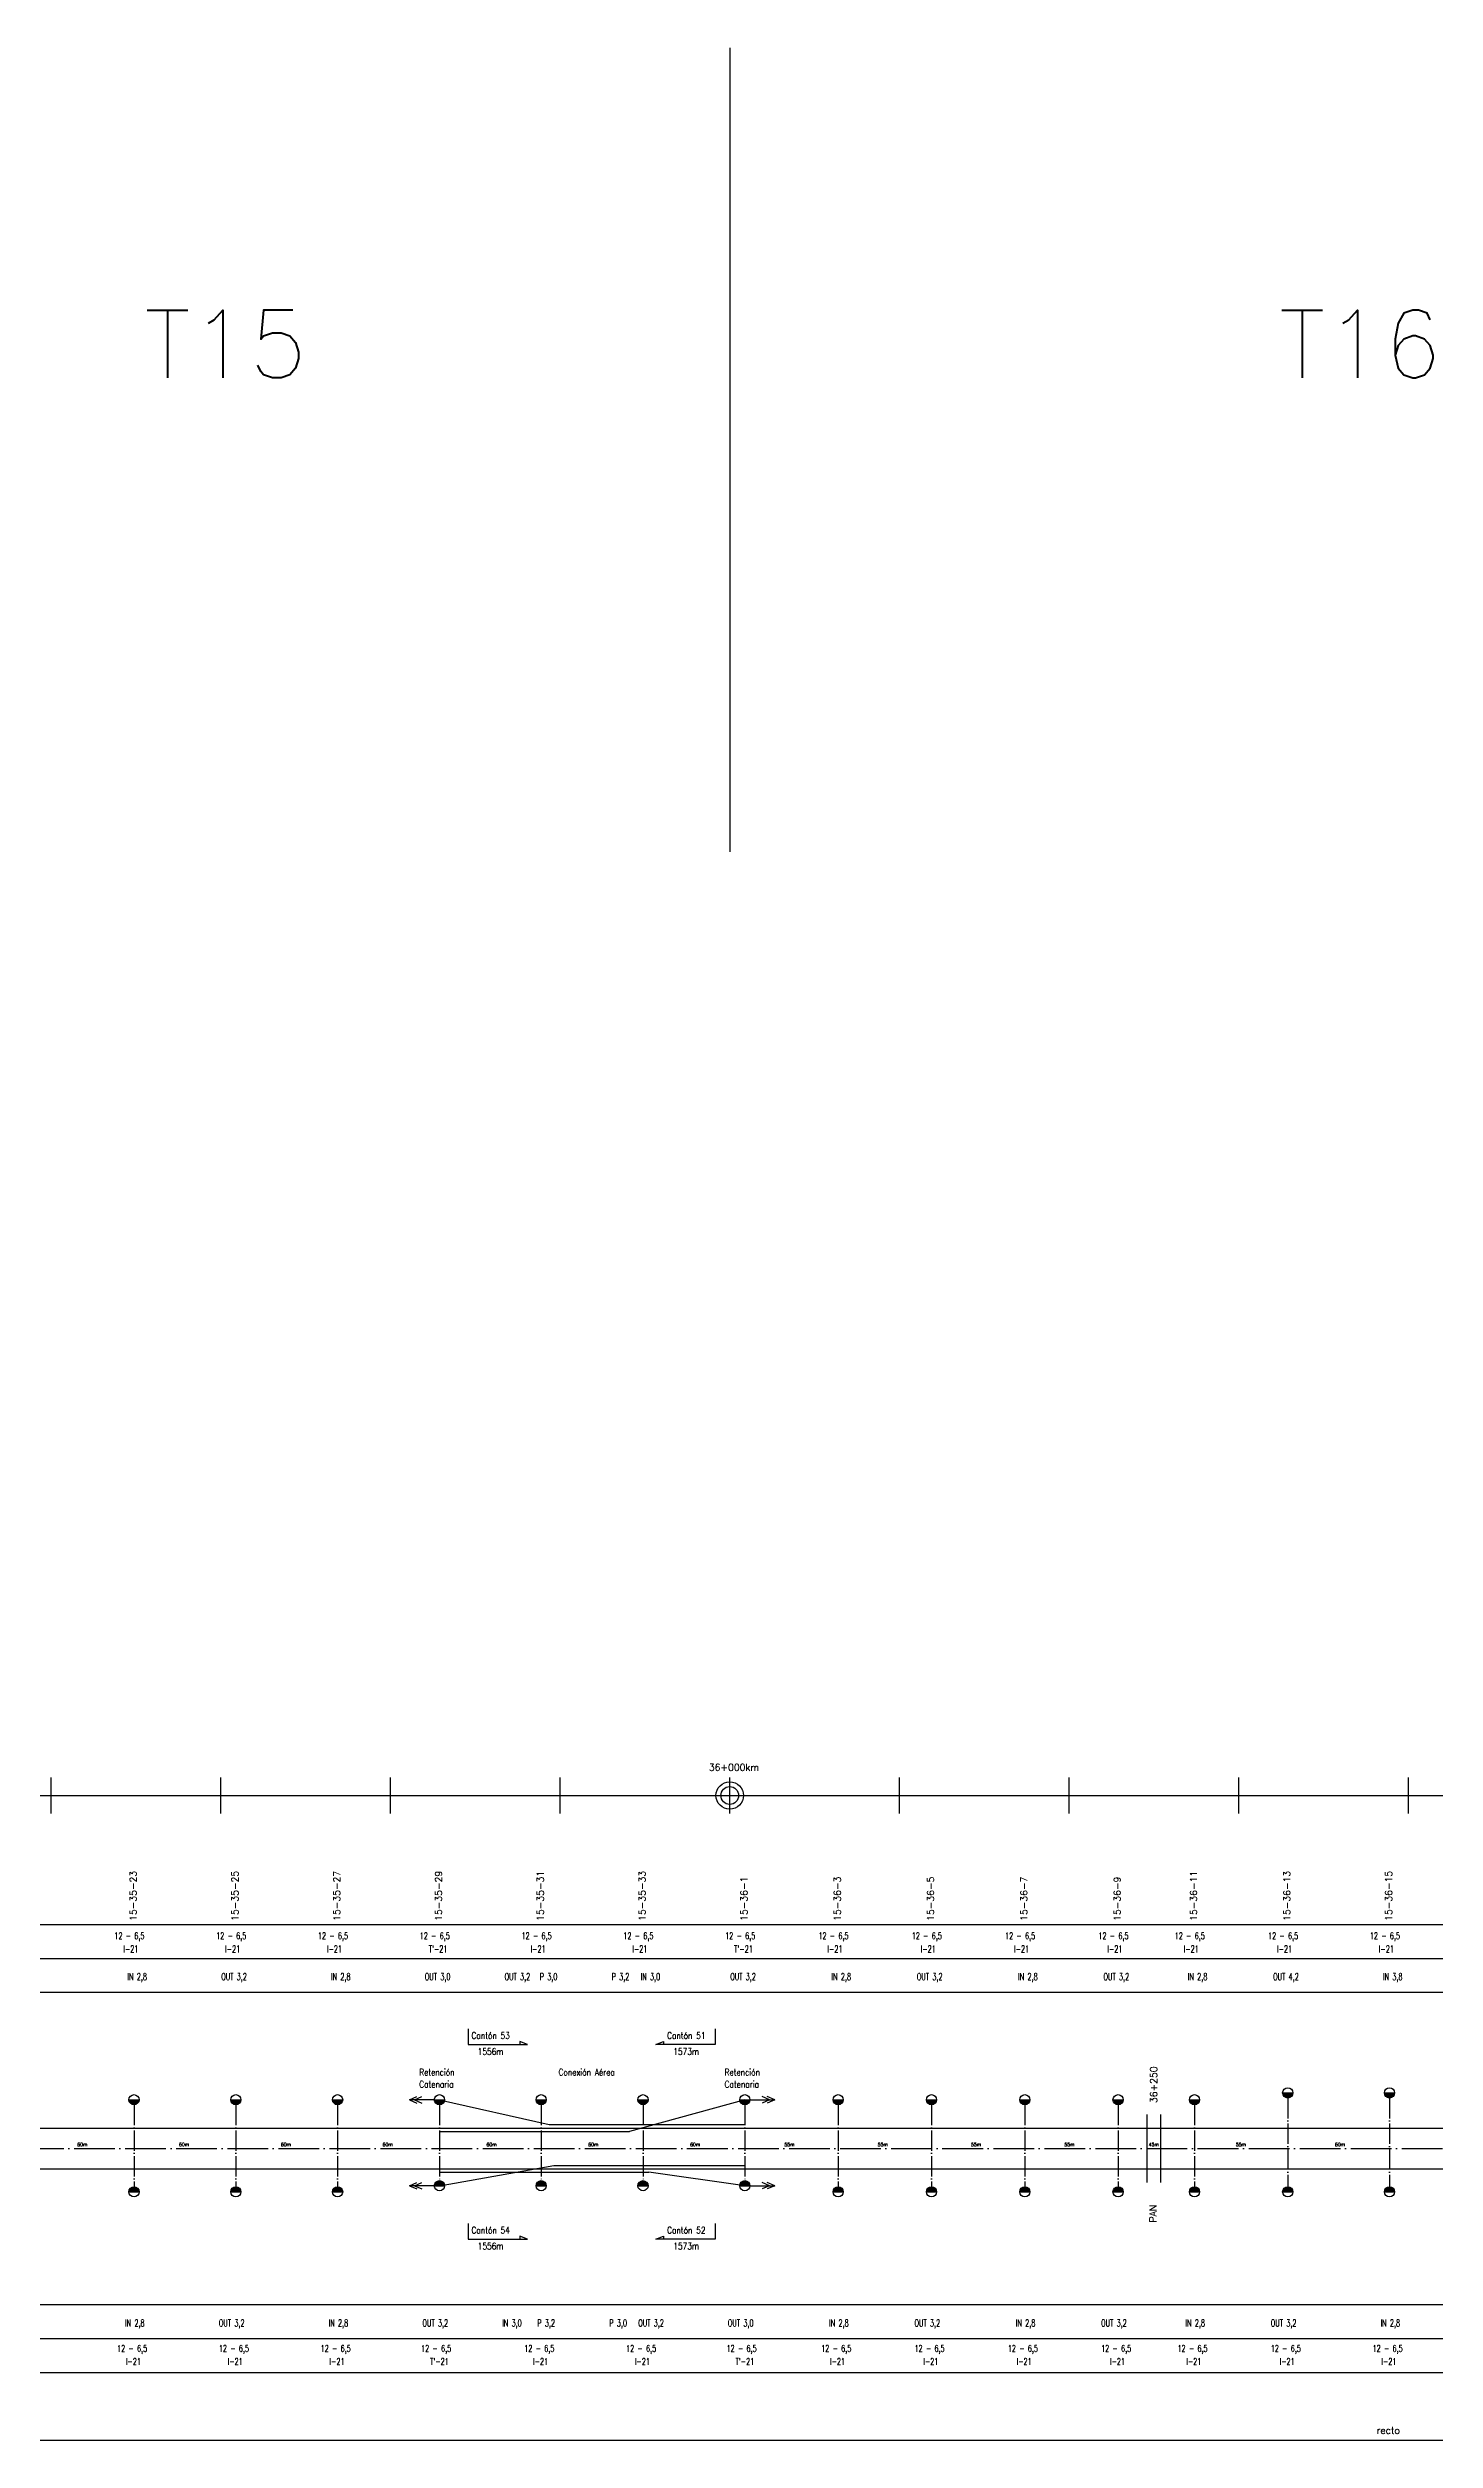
# Model space of a CAD drawing. Header units: millimetres. Extents: x 63 to 27368, y 135 to 1565.
# Drawn here: x 10166 to 10984, y 155 to 1565 of the extents above; entities that cross this region are included whole.
import ezdxf

# ---------------------------------------------------------------- set-up
doc = ezdxf.new("R2010")
doc.units = ezdxf.units.MM
doc.linetypes.add('ACAD_ISO04W100', pattern=[30, 24, -3, 0, -3])
for name, color, linetype in [('catenaria via ascendente', 7, 'Continuous'), ('Eje de entrevías', 1, 'Continuous'), ('longitud vano', 7, 'Continuous'), ('Nº de poste', 6, 'Continuous'), ('progresivas', 4, 'Continuous'), ('TEXTOS', 3, 'Continuous')]:
    doc.layers.add(name, color=color, linetype=linetype)
doc.styles.add('STYLE1', font='romans.shx')

msp = doc.modelspace()

# ---------------------------------------------------------------- hatches: boundary and pattern name
for points in [[(10220.1, 355.7), (10214.1, 355.7, 1)], [(10280.1, 355.7), (10274.1, 355.7, 1)], [(10340.1, 355.7), (10334.1, 355.7, 1)], [(10400.1, 355.7), (10394.1, 355.7, 1)], [(10460.1, 355.7), (10454.1, 355.7, 1)], [(10520.1, 355.7), (10514.1, 355.7, 1)], [(10580.1, 355.7), (10574.1, 355.7, 1)], [(10635.1, 355.7), (10629.1, 355.7, 1)], [(10690.1, 355.7), (10684.1, 355.7, 1)], [(10745.1, 355.7), (10739.1, 355.7, 1)], [(10800.1, 355.7), (10794.1, 355.7, 1)], [(10845.1, 355.7), (10839.1, 355.7, 1)], [(10900.1, 359.7), (10894.1, 359.7, 1)], [(10960.1, 359.7), (10954.1, 359.7, 1)], [(10220.1, 301.4), (10214.1, 301.4, -1)], [(10280.1, 301.4), (10274.1, 301.4, -1)], [(10340.1, 301.4), (10334.1, 301.4, -1)], [(10400.1, 305), (10394.1, 305, -1)], [(10460.1, 305), (10454.1, 305, -1)], [(10520.1, 305), (10514.1, 305, -1)], [(10580.1, 305), (10574.1, 305, -1)], [(10635.1, 301.4), (10629.1, 301.4, -1)], [(10690.1, 301.4), (10684.1, 301.4, -1)], [(10745.1, 301.4), (10739.1, 301.4, -1)], [(10800.1, 301.4), (10794.1, 301.4, -1)], [(10845.1, 301.4), (10839.1, 301.4, -1)], [(10900.1, 301.4), (10894.1, 301.4, -1)], [(10960.1, 301.4), (10954.1, 301.4, -1)]]:
    msp.add_hatch(color=256).paths.add_polyline_path(points)

# ---------------------------------------------------------------- linework, layer by layer
for p, q in [((10568.2, 1565.1), (10568.2, 1091.2)), ((10168.2, 524.4), (10168.2, 545.6)), ((10268.2, 524.4), (10268.2, 545.6)), ((10368.2, 524.4), (10368.2, 545.6)), ((10468.2, 524.4), (10468.2, 545.6)), ((10568.2, 524.4), (10568.2, 545.6)), ((10668.2, 524.4), (10668.2, 545.6)), ((10768.2, 524.4), (10768.2, 545.6)), ((10868.2, 524.4), (10868.2, 545.6)), ((10968.2, 524.4), (10968.2, 545.6)), ((68.2, 535), (27368.2, 535)), ((68.2, 459), (27368.2, 459)), ((68.2, 439), (27368.2, 439)), ((68.2, 419), (27368.2, 419)), ((10414, 397.4), (10414, 388.3)), ((10559.7, 397.4), (10559.7, 388.3)), ((10414, 388.3), (10449, 388.3)), ((10449, 388.3), (10444.5, 390)), ((10444.5, 390), (10444.5, 388.3)), ((10524.7, 388.3), (10529.2, 390)), ((10559.7, 388.3), (10524.7, 388.3)), ((10529.2, 390), (10529.2, 388.3)), ((10214.1, 355.7), (10220.1, 355.7)), ((10274.1, 355.7), (10280.1, 355.7)), ((10334.1, 355.7), (10340.1, 355.7)), ((10379.5, 355.7), (10383.8, 357.6)), ((10394.1, 355.7), (10379.5, 355.7)), ((10379.5, 355.7), (10383.8, 353.7)), ((10382.5, 355.7), (10386.8, 357.6)), ((10382.5, 355.7), (10386.8, 353.7)), ((10394.1, 355.7), (10400.1, 355.7)), ((10454.1, 355.7), (10460.1, 355.7)), ((10514.1, 355.7), (10520.1, 355.7)), ((10574.1, 355.7), (10580.1, 355.7)), ((10580.1, 355.7), (10594.7, 355.7)), ((10591.7, 355.7), (10587.3, 357.6)), ((10591.7, 355.7), (10587.3, 353.7)), ((10594.7, 355.7), (10590.3, 357.6)), ((10594.7, 355.7), (10590.3, 353.7)), ((10629.1, 355.7), (10635.1, 355.7)), ((10684.1, 355.7), (10690.1, 355.7)), ((10739.1, 355.7), (10745.1, 355.7)), ((10794.1, 355.7), (10800.1, 355.7)), ((10839.1, 355.7), (10845.1, 355.7)), ((10894.1, 359.7), (10900.1, 359.7)), ((10954.1, 359.7), (10960.1, 359.7)), ((10814.1, 347), (10814.1, 307)), ((10822.1, 347), (10822.1, 307)), ((10814.1, 327), (10822.1, 327)), ((10214.1, 301.4), (10220.1, 301.4)), ((10274.1, 301.4), (10280.1, 301.4)), ((10334.1, 301.4), (10340.1, 301.4)), ((10379.5, 305), (10383.8, 306.9)), ((10394.1, 305), (10379.5, 305)), ((10379.5, 305), (10383.8, 303.1)), ((10382.5, 305), (10386.8, 306.9)), ((10382.5, 305), (10386.8, 303.1)), ((10394.1, 305), (10400.1, 305)), ((10454.1, 305), (10460.1, 305)), ((10514.1, 305), (10520.1, 305)), ((10574.1, 305), (10580.1, 305)), ((10580.1, 305), (10594.7, 305)), ((10591.7, 305), (10587.3, 306.9)), ((10591.7, 305), (10587.3, 303.1)), ((10594.7, 305), (10590.3, 306.9)), ((10594.7, 305), (10590.3, 303.1)), ((10629.1, 301.4), (10635.1, 301.4)), ((10684.1, 301.4), (10690.1, 301.4)), ((10739.1, 301.4), (10745.1, 301.4)), ((10794.1, 301.4), (10800.1, 301.4)), ((10839.1, 301.4), (10845.1, 301.4)), ((10894.1, 301.4), (10900.1, 301.4)), ((10954.1, 301.4), (10960.1, 301.4)), ((10414, 282.7), (10414, 273.6)), ((10559.7, 282.7), (10559.7, 273.6)), ((10414, 273.6), (10449, 273.6)), ((10449, 273.6), (10444.5, 275.3)), ((10444.5, 275.3), (10444.5, 273.6)), ((10524.7, 273.6), (10529.2, 275.3)), ((10559.7, 273.6), (10524.7, 273.6)), ((10529.2, 275.3), (10529.2, 273.6)), ((68.2, 235), (27368.2, 235)), ((68.2, 215), (27368.2, 215)), ((68.2, 195), (27368.2, 195)), ((5287.8, 155), (11611.7, 155))]:
    msp.add_line(p, q)
at = {"linetype": 'ACAD_ISO04W100', "ltscale": 0.5}
for p, q in [((10217.1, 352.7), (10217.1, 301.4)), ((10277.1, 352.7), (10277.1, 301.4)), ((10337.1, 352.7), (10337.1, 301.4)), ((10397.1, 352.7), (10397.1, 308)), ((10457.1, 352.7), (10457.1, 308)), ((10517.1, 352.7), (10517.1, 308)), ((10577.1, 352.7), (10577.1, 308)), ((10632.1, 352.7), (10632.1, 301.4)), ((10687.1, 352.7), (10687.1, 301.4)), ((10742.1, 352.7), (10742.1, 301.4)), ((10797.1, 352.7), (10797.1, 301.4)), ((10842.1, 352.7), (10842.1, 301.4)), ((10897.1, 356.7), (10897.1, 301.4)), ((10957.1, 356.7), (10957.1, 301.4))]:
    msp.add_line(p, q, dxfattribs=at)
for centre, radius in [((10568.2, 535), 8.09), ((10568.2, 535), 5.24), ((10217.1, 355.7), 3), ((10277.1, 355.7), 3), ((10337.1, 355.7), 3), ((10397.1, 355.7), 3), ((10457.1, 355.7), 3), ((10517.1, 355.7), 3), ((10577.1, 355.7), 3), ((10632.1, 355.7), 3), ((10687.1, 355.7), 3), ((10742.1, 355.7), 3), ((10797.1, 355.7), 3), ((10842.1, 355.7), 3), ((10897.1, 359.7), 3), ((10957.1, 359.7), 3), ((10217.1, 301.4), 3), ((10277.1, 301.4), 3), ((10337.1, 301.4), 3), ((10397.1, 305), 3), ((10457.1, 305), 3), ((10517.1, 305), 3), ((10577.1, 305), 3), ((10632.1, 301.4), 3), ((10687.1, 301.4), 3), ((10742.1, 301.4), 3), ((10797.1, 301.4), 3), ((10842.1, 301.4), 3), ((10897.1, 301.4), 3), ((10957.1, 301.4), 3)]:
    msp.add_circle(centre, radius)
at = {"layer": 'catenaria via ascendente', "color": 6}
for p, q in [((10397.1, 355.7), (10461.7, 341)), ((10577.1, 355.7), (10509.2, 337)), ((10461.7, 341), (10577.1, 341)), ((10397.1, 337), (10509.2, 337)), ((10397.1, 305), (10464.6, 317)), ((10397.1, 313), (10520.6, 313)), ((10464.6, 317), (10577.1, 317)), ((10577.1, 305), (10520.6, 313))]:
    msp.add_line(p, q, dxfattribs=at)
at = {"layer": 'catenaria via ascendente'}
for p, q in [((68.2, 339), (26678.8, 339)), ((68.2, 315), (26678.8, 315))]:
    msp.add_line(p, q, dxfattribs=at)
at = {"layer": 'Eje de entrevías', "linetype": 'ACAD_ISO04W100'}
msp.add_line((68.2, 327), (27368.2, 327), dxfattribs=at)

# ---------------------------------------------------------------- texts
at = {"color": 3, "linetype": 'Continuous', "style": 'STYLE1'}
for s, p in [('T15', (10223.2, 1370.5)), ('T16', (10891.9, 1370.5))]:
    msp.add_text(s, height=40, dxfattribs=at).set_placement(p)
at = {"linetype": 'Continuous', "style": 'STYLE1', "width": 0.8}
for s, p in [('Cantón 53', (10416, 391.5)), ('Cantón 51', (10531.3, 391.5)), ('1556m', (10419.7, 382.1)), ('1573m', (10535, 382.1)), ('Catenaria', (10385.2, 362.8)), ('Retención', (10385.2, 369.9)), ('Conexión Aérea', (10467.3, 369.9)), ('Catenaria', (10565.2, 362.8)), ('Retención', (10565.2, 369.9)), ('Cantón 54', (10416, 276.8)), ('1556m', (10419.7, 267.4)), ('Cantón 52', (10531.3, 276.8)), ('1573m', (10535, 267.4))]:
    msp.add_text(s, height=4, dxfattribs=at).set_placement(p)
at = {"layer": 'longitud vano', "linetype": 'Continuous', "style": 'STYLE1'}
for s, p in [('60m', (10183.6, 328.3)), ('60m', (10243.6, 328.3)), ('60m', (10303.6, 328.3)), ('60m', (10363.6, 328.3)), ('60m', (10424.8, 328.3)), ('60m', (10484.8, 328.3)), ('60m', (10544.8, 328.3)), ('55m', (10600.4, 328.3)), ('55m', (10655.4, 328.3)), ('55m', (10710.4, 328.3)), ('55m', (10765.4, 328.3)), ('45m', (10815.1, 328.3)), ('55m', (10866.5, 328.3)), ('60m', (10924.9, 328.3))]:
    msp.add_text(s, height=2, dxfattribs=at).set_placement(p)
at = {"layer": 'Nº de poste', "linetype": 'Continuous', "style": 'STYLE1'}
for s, p in [('15-35-23', (10218.6, 461.1)), ('15-35-25', (10278.6, 461.1)), ('15-35-27', (10338.6, 461.1)), ('15-35-29', (10398.6, 461.1)), ('15-35-31', (10458.6, 461.1)), ('15-35-33', (10518.6, 461.1)), ('15-36-1', (10578.6, 461.1)), ('15-36-3', (10633.6, 461.1)), ('15-36-5', (10688.6, 461.1)), ('15-36-7', (10743.6, 461.1)), ('15-36-9', (10798.6, 461.1)), ('15-36-11', (10843.6, 461.1)), ('15-36-13', (10898.6, 461.1)), ('15-36-15', (10958.6, 461.1))]:
    msp.add_text(s, height=4, rotation=90, dxfattribs=at).set_placement(p)
at = {"layer": 'progresivas', "linetype": 'Continuous', "style": 'STYLE1'}
msp.add_text('36+000km', height=4, dxfattribs=at).set_placement((10555.9, 549.6))
msp.add_text('36+250', height=4, rotation=90, dxfattribs=at).set_placement((10820.1, 353.7))
at = {"layer": 'TEXTOS', "linetype": 'Continuous', "style": 'STYLE1', "width": 0.7}
for s, p in [('12 - 6,5', (10205.5, 450.3)), ('12 - 6,5', (10265.5, 450.3)), ('12 - 6,5', (10325.5, 450.3)), ('12 - 6,5', (10385.5, 450.3)), ('12 - 6,5', (10445.5, 450.3)), ('12 - 6,5', (10505.5, 450.3)), ('12 - 6,5', (10565.5, 450.3)), ('12 - 6,5', (10620.5, 450.3)), ('12 - 6,5', (10675.5, 450.3)), ('12 - 6,5', (10730.5, 450.3)), ('12 - 6,5', (10785.5, 450.3)), ('12 - 6,5', (10830.5, 450.3)), ('12 - 6,5', (10885.5, 450.3)), ('12 - 6,5', (10945.5, 450.3)), ('I-21', (10210.8, 442.5)), ('I-21', (10270.8, 442.5)), ('I-21', (10330.8, 442.5)), ("T'-21", (10390.8, 442.5)), ('I-21', (10450.8, 442.5)), ('I-21', (10510.8, 442.5)), ("T'-21", (10570.8, 442.5)), ('I-21', (10625.8, 442.5)), ('I-21', (10680.8, 442.5)), ('I-21', (10735.8, 442.5)), ('I-21', (10790.8, 442.5)), ('I-21', (10835.8, 442.5)), ('I-21', (10890.8, 442.5)), ('I-21', (10950.8, 442.5)), ('IN 2,8', (10213.2, 426.2)), ('OUT 3,2', (10268.5, 426.2)), ('IN 2,8', (10333.2, 426.2)), ('OUT 3,0', (10388.5, 426.2)), ('OUT 3,2', (10435.5, 426.2)), ('P 3,0', (10456.2, 426.2)), ('P 3,2', (10498.6, 426.2)), ('IN 3,0', (10515.7, 426.2)), ('OUT 3,2', (10568.5, 426.2)), ('IN 2,8', (10628.2, 426.2)), ('OUT 3,2', (10678.5, 426.2)), ('IN 2,8', (10738.2, 426.2)), ('OUT 3,2', (10788.5, 426.2)), ('IN 2,8', (10838.2, 426.2)), ('OUT 4,2', (10888.5, 426.2)), ('IN 3,8', (10953.2, 426.2)), ('IN 2,8', (10211.8, 222.1)), ('OUT 3,2', (10267.1, 222.1)), ('IN 2,8', (10331.8, 222.1)), ('OUT 3,2', (10387.1, 222.1)), ('IN 3,0', (10434.1, 222.1)), ('P 3,2', (10454.8, 222.1)), ('P 3,0', (10497.2, 222.1)), ('OUT 3,2', (10514.3, 222.1)), ('OUT 3,0', (10567.1, 222.1)), ('IN 2,8', (10626.8, 222.1)), ('OUT 3,2', (10677.1, 222.1)), ('IN 2,8', (10736.8, 222.1)), ('OUT 3,2', (10787.1, 222.1)), ('IN 2,8', (10836.8, 222.1)), ('OUT 3,2', (10887.1, 222.1)), ('IN 2,8', (10951.8, 222.1)), ('12 - 6,5', (10207.1, 207.1)), ('I-21', (10212.3, 199.4)), ('12 - 6,5', (10267.1, 207.1)), ('I-21', (10272.3, 199.4)), ('12 - 6,5', (10327.1, 207.1)), ('I-21', (10332.3, 199.4)), ('12 - 6,5', (10386.3, 207.1)), ("T'-21", (10391.6, 199.4)), ('12 - 6,5', (10447.1, 207.1)), ('I-21', (10452.3, 199.4)), ('12 - 6,5', (10507.1, 207.1)), ('I-21', (10512.3, 199.4)), ('12 - 6,5', (10566.3, 207.1)), ("T'-21", (10571.6, 199.4)), ('12 - 6,5', (10622.1, 207.1)), ('I-21', (10627.3, 199.4)), ('12 - 6,5', (10677.1, 207.1)), ('I-21', (10682.3, 199.4)), ('12 - 6,5', (10732.1, 207.1)), ('I-21', (10737.3, 199.4)), ('12 - 6,5', (10787.1, 207.1)), ('I-21', (10792.3, 199.4)), ('12 - 6,5', (10832.1, 207.1)), ('I-21', (10837.3, 199.4)), ('12 - 6,5', (10887.1, 207.1)), ('I-21', (10892.3, 199.4)), ('12 - 6,5', (10947.1, 207.1)), ('I-21', (10952.3, 199.4))]:
    msp.add_text(s, height=4, dxfattribs=at).set_placement(p)
at = {"layer": 'TEXTOS', "linetype": 'Continuous', "style": 'STYLE1'}
msp.add_text('PAN', height=4, rotation=90, dxfattribs=at).set_placement((10819.7, 283.3))
msp.add_text('recto', height=4, dxfattribs=at).set_placement((10949.5, 158.8))

doc.saveas('drawing.dxf')
